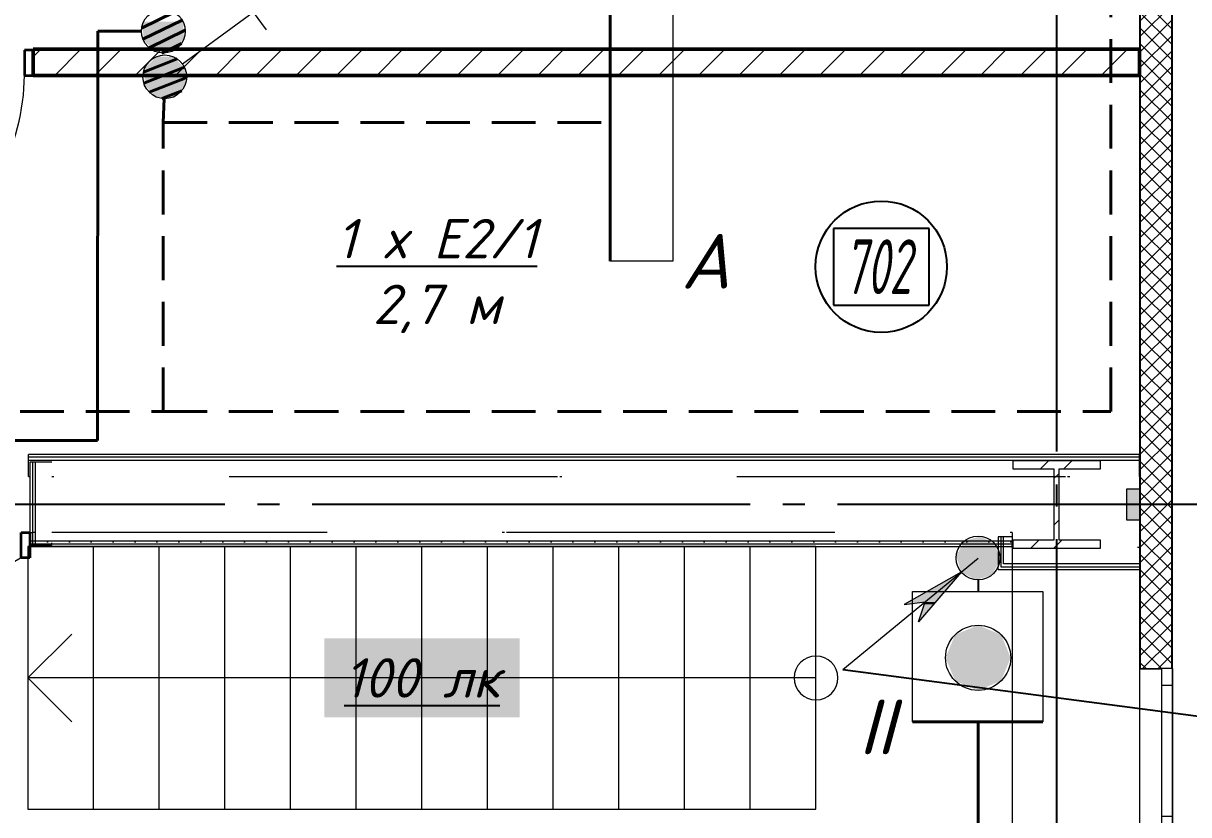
# Model space of a CAD drawing. Header units: millimetres. Extents: x 0 to 622, y 0 to 297.
# Drawn here: x 93.4 to 146.6, y 182.4 to 218.6 of the extents above; entities that cross this region are included whole.
import ezdxf

# ---------------------------------------------------------------- set-up
doc = ezdxf.new("R2010")
doc.units = ezdxf.units.MM
for name, pattern in [('JIS_02_2.0', [3, 2, -1]), ('ГОСТ 2.303 5', [24, 20, -1.5, 1, -1.5]), ('СПКБ-0000-000-АР#007$0$Achse', [2300, 0, -800, 1500, 0])]:
    doc.linetypes.add(name, pattern=pattern)
for name, color, linetype in [('Viewport1ForCustomObjects_0', 7, 'Continuous'), ('Viewport2ForCustomObjects_0', 7, 'Continuous'), ('Номер помещения', 7, 'Continuous'), ('СПКБ-0000-000-АР#007$0$Двери ArchiCAD', 7, 'Continuous'), ('СПКБ-0000-000-АР#007$0$Колонны новые', 7, 'Continuous'), ('СПКБ-0000-000-АР#007$0$Лестница', 7, 'Continuous'), ('СПКБ-0000-000-АР#007$0$Окна ArchiCAD', 7, 'Continuous'), ('СПКБ-0000-000-АР#007$0$Стены', 7, 'Continuous'), ('СПКБ-0000-000-АР#007$0$Фахверк', 7, 'Continuous'), ('Строительные оси', 7, 'Continuous'), ('ЭО_АВАРИЙНОЕ ОСВЕЩЕНИЕ', 7, 'Continuous'), ('ЭО_РАБОЧЕЕ ОСВЕЩЕНИЕ', 7, 'Continuous'), ('ЭС', 7, 'Continuous')]:
    doc.layers.add(name, color=color, linetype=linetype)
for name, color, linetype, lineweight, true_color in [('СПКБ-0000-000-АР#007$0$0_Ном._пера__158', 7, 'Continuous', 0, 0xe8e8e8), ('СПКБ-0000-000-АР#007$0$Двери ArchiCAD_Ном._пера__23', 7, 'Continuous', 35, 0xff6600), ('СПКБ-0000-000-АР#007$0$Двери ArchiCAD_Ном._пера__3', 7, 'Continuous', 18, 0xff6600), ('СПКБ-0000-000-АР#007$0$Двери ArchiCAD_Ном._пера__58', 7, 'Continuous', 50, 0xdf0000), ('СПКБ-0000-000-АР#007$0$Колонны новые_Ном._пера__108', 7, 'Continuous', 13, 0xfd8379), ('СПКБ-0000-000-АР#007$0$Окна ArchiCAD_Ном._пера__68', 7, 'Continuous', 20, 0xfd4435), ('СПКБ-0000-000-АР#007$0$Стены_Ном._пера__58', 7, 'Continuous', 50, 0xdf0000), ('СПКБ-0000-000-АР#007$0$Стены_Ном._пера__68', 7, 'Continuous', 20, 0xfd4435), ('СПКБ-0000-000-АР#007$0$Фахверк_Ном._пера__102', 7, 'Continuous', 13, 0xcccccc)]:
    doc.layers.add(name, color=color, linetype=linetype, lineweight=lineweight, true_color=true_color)
for name, color, linetype, lineweight in [('СПКБ-0000-000-АР#007$0$Двери ArchiCAD_Ном._пера__1', 7, 'Continuous', 13), ('СПКБ-0000-000-АР#007$0$Двери ArchiCAD_Ном._пера__20', 1, 'Continuous', 20), ('СПКБ-0000-000-АР#007$0$Двери ArchiCAD_Ном._пера__6', 5, 'Continuous', 9), ('СПКБ-0000-000-АР#007$0$Колонны новые_Ном._пера__20', 1, 'Continuous', 20), ('СПКБ-0000-000-АР#007$0$Лестница_Ном._пера__20', 1, 'Continuous', 20), ('СПКБ-0000-000-АР#007$0$Окна ArchiCAD_Ном._пера__6', 5, 'Continuous', 9), ('СПКБ-0000-000-АР#007$0$Стены_Ном._пера__1', 7, 'Continuous', 13), ('СПКБ-0000-000-АР#007$0$Стены_Ном._пера__20', 1, 'Continuous', 20), ('СПКБ-0000-000-АР#007$0$Стены_Ном._пера__6', 5, 'Continuous', 9), ('СПКБ-0000-000-АР#007$0$Фахверк_Ном._пера__1', 7, 'Continuous', 13)]:
    doc.layers.add(name, color=color, linetype=linetype, lineweight=lineweight)
doc.styles.add('1.8', font='isocpeui.ttf', dxfattribs={"height": 1.8})
doc.styles.add('2.5', font='isocpeui.ttf')
doc.styles.add('CustomTextStyle2', font='isocpeui.ttf', dxfattribs={"width": 0.592404, "height": 2.5})
pattern_1 = [(45, (0, 0), (-35.35534, 35.35534), []), (135, (0, 0), (35.35534, 35.35534), [])]
pattern_2 = [(0, (0, 0), (0, 173.2051), [0, -100]), (0, (50, 86.6), (0, 173.2051), [0, -100])]

# ---------------------------------------------------------------- blocks, each defined once
blk = doc.blocks.new('СПКБ-0000-000-АР#007$0$Двустворчатое Окно 19')
at = {"layer": 'СПКБ-0000-000-АР#007$0$Окна ArchiCAD_Ном._пера__6', "color": 5, "linetype": 'Continuous', "lineweight": 9}
for p, q in [((-747, 100), (747, 100)), ((-750, 0), (-675, 0)), ((-675, 0), (-675, -50)), ((-675, 0), (-75, 0)), ((-75, -50), (-75, 0)), ((-75, 0), (0, 0)), ((0, 0), (75, 0)), ((75, 0), (75, -50)), ((75, 0), (675, 0)), ((675, -50), (675, 0)), ((675, 0), (750, 0)), ((-750, -50), (750, -50)), ((-675, -50), (-750, -50)), ((-75, -50), (-675, -50)), ((0, -50), (-75, -50)), ((75, -50), (0, -50)), ((675, -50), (75, -50)), ((750, -50), (675, -50))]:
    blk.add_line(p, q, dxfattribs=at)
at = {"layer": 'СПКБ-0000-000-АР#007$0$Окна ArchiCAD_Ном._пера__68', "color": 20, "linetype": 'Continuous', "lineweight": 20, "true_color": 0xfd4435}
for p, q in [((-750, -47), (-750, 0)), ((750, -47), (750, 0)), ((-750, -50), (-750, -47)), ((750, -50), (750, -47))]:
    blk.add_line(p, q, dxfattribs=at)
blk = doc.blocks.new('СПКБ-0000-000-АР#007$0$Стена_5', base_point=(25022.7, 3584))
at = {"layer": 'СПКБ-0000-000-АР#007$0$Стены_Ном._пера__68', "linetype": 'Continuous', "lineweight": 20, "true_color": 0xfd4435}
for points in [[(25022.7, 18770.7), (25022.7, 12955.7), (25025.7, 12955.7), (25025.7, 18770.7)], [(25172.7, 12955.7), (25172.7, 18770.7), (25169.7, 18770.7), (25169.7, 12955.7)], [(25025.7, 12955.7), (25023.1, 12955.7), (25023.1, 12815.7), (25025.7, 12815.7)], [(25172.7, 12815.7), (25172.7, 12955.7), (25169.7, 12955.7), (25169.7, 12815.7)], [(25022.7, 12815.7), (25022.7, 12135.7), (25025.7, 12135.7), (25025.7, 12815.7)], [(25169.7, 12815.7), (25169.7, 12135.7), (25172.7, 12135.7), (25172.7, 12815.7)], [(25022.7, 12135.7), (25022.7, 12132.7), (25122.7, 12132.7), (25122.7, 12135.7), (25025.7, 12135.7)]]:
    blk.add_hatch(color=20, dxfattribs=at).paths.add_polyline_path(points)
h = blk.add_hatch(dxfattribs=at)
h.set_pattern_fill('СЕТКА_5X5_ДИАГОНАЛЬНАЯ', color=20, style=0, pattern_type=2)
h.set_pattern_definition(pattern_1)
h.paths.add_polyline_path([(25025.7, 18770.7), (25025.7, 12955.7), (25169.7, 12955.7), (25169.7, 18770.7)])
h = blk.add_hatch(dxfattribs=at)
h.set_pattern_fill('СЕТКА_5X5_ДИАГОНАЛЬНАЯ', color=20, style=0, pattern_type=2)
h.set_pattern_definition(pattern_1)
h.paths.add_polyline_path([(25169.7, 12815.7), (25169.7, 12955.7), (25025.7, 12955.7), (25025.7, 12815.7)])
h = blk.add_hatch(dxfattribs=at)
h.set_pattern_fill('СЕТКА_5X5_ДИАГОНАЛЬНАЯ', color=20, style=0, pattern_type=2)
h.set_pattern_definition(pattern_1)
h.paths.add_polyline_path([(25025.7, 12135.7), (25122.7, 12135.7), (25169.7, 12135.7), (25169.7, 12815.7), (25025.7, 12815.7)])
at = {"layer": 'СПКБ-0000-000-АР#007$0$Стены_Ном._пера__68', "color": 20, "linetype": 'Continuous', "lineweight": 20, "true_color": 0xfd4435}
for p, q in [((25025.7, 18770.7), (25025.7, 12955.7)), ((25169.7, 12955.7), (25169.7, 18770.7)), ((25025.7, 12955.7), (25025.7, 12815.7)), ((25169.7, 12815.7), (25169.7, 12955.7)), ((25025.7, 12815.7), (25025.7, 12135.7)), ((25169.7, 12135.7), (25169.7, 12815.7)), ((25022.7, 12135.7), (25022.7, 12132.7)), ((25122.7, 12132.7), (25022.7, 12132.7)), ((25025.7, 12135.7), (25122.7, 12135.7)), ((25122.7, 12135.7), (25122.7, 12132.7)), ((25169.7, 12135.7), (25122.7, 12135.7)), ((25172.7, 12135.7), (25169.7, 12135.7))]:
    blk.add_line(p, q, dxfattribs=at)
at = {"layer": 'СПКБ-0000-000-АР#007$0$Стены_Ном._пера__68', "color": 20, "linetype": 'Continuous', "lineweight": 20, "true_color": 0xfd4435, "flags": 128}
for points in [[(25172.7, 12135.7), (25172.7, 19337.9)], [(25022.7, 18770.7), (25022.7, 12955.7)], [(25022.7, 12815.7), (25022.7, 12135.7)]]:
    blk.add_lwpolyline(points, dxfattribs=at)
at = {"layer": 'СПКБ-0000-000-АР#007$0$Окна ArchiCAD', "color": 5, "linetype": 'Continuous', "lineweight": 9, "xscale": -1, "zscale": 1000, "rotation": 90}
blk.add_blockref('СПКБ-0000-000-АР#007$0$Двустворчатое Окно 19', (25122.7, 11385.7), dxfattribs=at)
blk = doc.blocks.new('СПКБ-0000-000-АР#007$0$Стена_20', base_point=(25022.7, 12689.2))
at = {"layer": 'СПКБ-0000-000-АР#007$0$Стены_Ном._пера__20', "linetype": 'Continuous', "lineweight": 20}
h = blk.add_hatch(dxfattribs=at)
h.set_pattern_fill('ШТУКАТУРКА', color=1, style=0, pattern_type=2)
h.set_pattern_definition(pattern_2)
h.paths.add_polyline_path([(24400.6, 12626.7), (24392.6, 12614.2), (24400.6, 12614.2)])
h = blk.add_hatch(dxfattribs=at)
h.set_pattern_fill('ШТУКАТУРКА', color=1, style=0, pattern_type=2)
h.set_pattern_definition(pattern_2)
h.paths.add_polyline_path([(24384.3, 12601.2), (24376.6, 12589.2), (24388.6, 12589.2), (24388.6, 12601.2)])
h = blk.add_hatch(dxfattribs=at)
h.set_pattern_fill('ШТУКАТУРКА', color=1, style=0, pattern_type=2)
h.set_pattern_definition(pattern_2)
h.paths.add_polyline_path([(24388.6, 12608), (24384.3, 12601.2), (24388.6, 12601.2)])
h = blk.add_hatch(dxfattribs=at)
h.set_pattern_fill('ШТУКАТУРКА', color=1, style=0, pattern_type=2)
h.set_pattern_definition(pattern_2)
h.paths.add_polyline_path([(24388.6, 12601.2), (24400.6, 12601.2), (24400.6, 12614.2), (24392.6, 12614.2), (24388.6, 12608)])
h = blk.add_hatch(dxfattribs=at)
h.set_pattern_fill('ШТУКАТУРКА', color=1, style=0, pattern_type=2)
h.set_pattern_definition(pattern_2)
h.paths.add_polyline_path([(24388.6, 12589.2), (25022.7, 12589.2), (25022.7, 12601.2), (24388.6, 12601.2)])
h = blk.add_hatch(dxfattribs=at)
h.set_pattern_fill('ШТУКАТУРКА', color=1, style=0, pattern_type=2)
h.set_pattern_definition(pattern_2)
h.paths.add_polyline_path([(24400.6, 12601.2), (25022.7, 12601.2), (25022.7, 12614.2), (24400.6, 12614.2)])
at = {"layer": 'СПКБ-0000-000-АР#007$0$Стены_Ном._пера__1', "color": 7, "linetype": 'СПКБ-0000-000-АР#007$0$Achse', "lineweight": 13, "flags": 128}
blk.add_lwpolyline([(25022.7, 12689.2), (24440.6, 12689.2)], dxfattribs=at)
at = {"layer": 'СПКБ-0000-000-АР#007$0$Стены_Ном._пера__1', "color": 7, "linetype": 'Continuous', "lineweight": 13, "flags": 128}
blk.add_lwpolyline([(25022.7, 12689.2), (25022.7, 12614.2)], dxfattribs=at)
at = {"layer": 'СПКБ-0000-000-АР#007$0$Стены_Ном._пера__20', "color": 1, "linetype": 'Continuous', "lineweight": 20, "flags": 128}
for points in [[(24376.6, 12589.2), (25022.7, 12589.2)], [(25022.7, 12614.2), (25022.7, 12601.2)], [(25022.7, 12601.2), (25022.7, 12589.2)]]:
    blk.add_lwpolyline(points, dxfattribs=at)
at = {"layer": 'СПКБ-0000-000-АР#007$0$Стены_Ном._пера__68', "color": 20, "linetype": 'Continuous', "lineweight": 20, "true_color": 0xfd4435}
for p, q in [((24400.6, 12614.2), (24400.6, 12626.7)), ((24388.6, 12608), (24388.6, 12601.2)), ((24388.6, 12601.2), (24400.6, 12601.2)), ((25022.7, 12614.2), (24400.6, 12614.2)), ((24400.6, 12601.2), (25022.7, 12601.2))]:
    blk.add_line(p, q, dxfattribs=at)
blk = doc.blocks.new('СПКБ-0000-000-АР#007$0$Стена_21', base_point=(24440.6, 12689.2))
at = {"layer": 'СПКБ-0000-000-АР#007$0$Стены_Ном._пера__20', "linetype": 'Continuous', "lineweight": 20}
h = blk.add_hatch(dxfattribs=at)
h.set_pattern_fill('ШТУКАТУРКА', color=1, style=0, pattern_type=2)
h.set_pattern_definition(pattern_2)
h.paths.add_polyline_path([(24384.3, 12601.2), (24388.6, 12608), (24388.6, 12737.6), (24376.6, 12737.6), (24376.6, 12601.2)])
h = blk.add_hatch(dxfattribs=at)
h.set_pattern_fill('ШТУКАТУРКА', color=1, style=0, pattern_type=2)
h.set_pattern_definition(pattern_2)
h.paths.add_polyline_path([(24392.6, 12614.2), (24400.6, 12626.7), (24400.6, 12737.6), (24388.6, 12737.6), (24388.6, 12614.2)])
h = blk.add_hatch(dxfattribs=at)
h.set_pattern_fill('ШТУКАТУРКА', color=1, style=0, pattern_type=2)
h.set_pattern_definition(pattern_2)
h.paths.add_polyline_path([(24384.3, 12601.2), (24376.6, 12601.2), (24376.6, 12589.2)])
h = blk.add_hatch(dxfattribs=at)
h.set_pattern_fill('ШТУКАТУРКА', color=1, style=0, pattern_type=2)
h.set_pattern_definition(pattern_2)
h.paths.add_polyline_path([(24388.6, 12614.2), (24388.6, 12608), (24392.6, 12614.2)])
at = {"layer": 'СПКБ-0000-000-АР#007$0$Стены_Ном._пера__1', "color": 7, "linetype": 'Continuous', "lineweight": 13, "flags": 128}
blk.add_lwpolyline([(24440.6, 12737.6), (24400.6, 12737.6)], dxfattribs=at)
at = {"layer": 'СПКБ-0000-000-АР#007$0$Стены_Ном._пера__1', "color": 7, "linetype": 'СПКБ-0000-000-АР#007$0$Achse', "lineweight": 13, "flags": 128}
blk.add_lwpolyline([(24440.6, 12689.2), (24440.6, 12737.6)], dxfattribs=at)
at = {"layer": 'СПКБ-0000-000-АР#007$0$Стены_Ном._пера__20', "color": 1, "linetype": 'Continuous', "lineweight": 20, "flags": 128}
blk.add_lwpolyline([(24376.6, 12589.2), (24376.6, 12601.2)], dxfattribs=at)
at = {"layer": 'СПКБ-0000-000-АР#007$0$Стены_Ном._пера__6', "color": 5, "linetype": 'Continuous', "lineweight": 9, "flags": 128}
for points in [[(24388.6, 12737.6), (24376.6, 12737.6)], [(24376.6, 12737.6), (24376.6, 12601.2)], [(24400.6, 12737.6), (24388.6, 12737.6)]]:
    blk.add_lwpolyline(points, dxfattribs=at)
at = {"layer": 'СПКБ-0000-000-АР#007$0$Стены_Ном._пера__68', "color": 20, "linetype": 'Continuous', "lineweight": 20, "true_color": 0xfd4435}
for p, q in [((24388.6, 12737.6), (24388.6, 12614.2)), ((24400.6, 12626.7), (24400.6, 12737.6)), ((24388.6, 12614.2), (24388.6, 12608))]:
    blk.add_line(p, q, dxfattribs=at)
blk = doc.blocks.new('СПКБ-0000-000-АР#007$0$Стена_88', base_point=(20053.3, 12700.6))
at = {"layer": 'СПКБ-0000-000-АР#007$0$Стены_Ном._пера__20', "linetype": 'Continuous', "lineweight": 20}
h = blk.add_hatch(dxfattribs=at)
h.set_pattern_fill('ШТУКАТУРКА', color=1, style=0, pattern_type=2)
h.set_pattern_definition(pattern_2)
h.paths.add_polyline_path([(19953.3, 13079.1), (19953.3, 12700.6), (19965.3, 12700.6), (19965.3, 13079.1)])
h = blk.add_hatch(dxfattribs=at)
h.set_pattern_fill('ШТУКАТУРКА', color=1, style=0, pattern_type=2)
h.set_pattern_definition(pattern_2)
h.paths.add_polyline_path([(19978.3, 12700.6), (19978.3, 13079.1), (19965.3, 13079.1), (19965.3, 12700.6)])
at = {"layer": 'СПКБ-0000-000-АР#007$0$Стены_Ном._пера__1', "color": 7, "linetype": 'Continuous', "lineweight": 13, "flags": 128}
for points in [[(20053.3, 13079.1), (19978.3, 13079.1)], [(20053.3, 12700.6), (19978.3, 12700.6)]]:
    blk.add_lwpolyline(points, dxfattribs=at)
at = {"layer": 'СПКБ-0000-000-АР#007$0$Стены_Ном._пера__1', "color": 7, "linetype": 'СПКБ-0000-000-АР#007$0$Achse', "lineweight": 13, "flags": 128}
blk.add_lwpolyline([(20053.3, 12700.6), (20053.3, 13079.1)], dxfattribs=at)
at = {"layer": 'СПКБ-0000-000-АР#007$0$Стены_Ном._пера__20', "color": 1, "linetype": 'Continuous', "lineweight": 20, "flags": 128}
for points in [[(19965.3, 13079.1), (19953.3, 13079.1)], [(19953.3, 13079.1), (19953.3, 12700.6)], [(19978.3, 13079.1), (19965.3, 13079.1)], [(19965.3, 12700.6), (19953.3, 12700.6)], [(19978.3, 12700.6), (19965.3, 12700.6)]]:
    blk.add_lwpolyline(points, dxfattribs=at)
at = {"layer": 'СПКБ-0000-000-АР#007$0$Стены_Ном._пера__68', "color": 20, "linetype": 'Continuous', "lineweight": 20, "true_color": 0xfd4435}
for p, q in [((19965.3, 13079.1), (19965.3, 12700.6)), ((19978.3, 12700.6), (19978.3, 13079.1))]:
    blk.add_line(p, q, dxfattribs=at)
blk = doc.blocks.new('СПКБ-0000-000-АР#007$0$Двупольная Дверь 19')
at = {"layer": 'СПКБ-0000-000-АР#007$0$Двери ArchiCAD_Ном._пера__1', "color": 7, "linetype": 'Continuous', "lineweight": 13}
for p, q in [((-700, -115), (-700, -75)), ((700, -115), (700, -75))]:
    blk.add_line(p, q, dxfattribs=at)
at = {"layer": 'СПКБ-0000-000-АР#007$0$Двери ArchiCAD_Ном._пера__1', "color": 7, "linetype": 'СПКБ-0000-000-АР#007$0$Achse', "lineweight": 13}
for p, q in [((-700, -115), (-737, -115)), ((700, -115), (737, -115))]:
    blk.add_line(p, q, dxfattribs=at)
at = {"layer": 'СПКБ-0000-000-АР#007$0$Двери ArchiCAD_Ном._пера__23', "color": 30, "linetype": 'Continuous', "lineweight": 35, "true_color": 0xff6600}
for p, q in [((-660, 0), (-700, 0)), ((-700, 0), (-700, -115)), ((-660, -115), (-660, 0)), ((700, 0), (660, 0)), ((660, 0), (660, -115)), ((700, -115), (700, 0)), ((-700, -115), (-660, -115)), ((660, -115), (700, -115))]:
    blk.add_line(p, q, dxfattribs=at)
at = {"layer": 'СПКБ-0000-000-АР#007$0$Двери ArchiCAD_Ном._пера__3', "color": 30, "linetype": 'Continuous', "lineweight": 18, "true_color": 0xff6600}
for p, q in [((-660, 0), (-193.3, 466.7)), ((660, 0), (88.4, 330))]:
    blk.add_line(p, q, dxfattribs=at)
for centre, start, end in [((-660, 0), 0, 45), ((660, 0), 150, 180)]:
    blk.add_arc(centre, 660, start, end, dxfattribs=at)
at = {"layer": 'СПКБ-0000-000-АР#007$0$Двери ArchiCAD_Ном._пера__6', "color": 5, "linetype": 'Continuous', "lineweight": 9}
for p, q in [((-700, -51), (-737, -51)), ((-700, -63), (-700, -51)), ((700, -63), (700, -51)), ((700, -51), (737, -51)), ((-700, -75), (-700, -63)), ((700, -75), (700, -63))]:
    blk.add_line(p, q, dxfattribs=at)
blk = doc.blocks.new('СПКБ-0000-000-АР#007$0$Стена_89', base_point=(24440.6, 12757.6))
at = {"layer": 'СПКБ-0000-000-АР#007$0$Стены_Ном._пера__20', "linetype": 'Continuous', "lineweight": 20}
h = blk.add_hatch(dxfattribs=at)
h.set_pattern_fill('ШТУКАТУРКА', color=1, style=0, pattern_type=2)
h.set_pattern_definition(pattern_2)
h.paths.add_polyline_path([(19953.6, 12705.6), (24440.6, 12705.6), (24440.6, 12717.6), (19953.6, 12717.6)])
h = blk.add_hatch(dxfattribs=at)
h.set_pattern_fill('ШТУКАТУРКА', color=1, style=0, pattern_type=2)
h.set_pattern_definition(pattern_2)
h.paths.add_polyline_path([(19953.6, 12705.6), (19953.6, 12693.6), (24440.6, 12693.6), (24440.6, 12705.6)])
at = {"layer": 'СПКБ-0000-000-АР#007$0$Стены_Ном._пера__1', "color": 7, "linetype": 'СПКБ-0000-000-АР#007$0$Achse', "lineweight": 13}
blk.add_line((19953.6, 12757.6), (19990.6, 12757.6), dxfattribs=at)
at = {"layer": 'СПКБ-0000-000-АР#007$0$Стены_Ном._пера__1', "color": 7, "linetype": 'Continuous', "lineweight": 13}
blk.add_line((19953.6, 12757.6), (19953.6, 12717.6), dxfattribs=at)
at = {"layer": 'СПКБ-0000-000-АР#007$0$Стены_Ном._пера__1', "color": 7, "linetype": 'СПКБ-0000-000-АР#007$0$Achse', "lineweight": 13, "flags": 128}
for points in [[(19978.3, 12757.6), (19953.6, 12757.6)], [(24440.6, 12757.6), (20053.3, 12757.6)]]:
    blk.add_lwpolyline(points, dxfattribs=at)
at = {"layer": 'СПКБ-0000-000-АР#007$0$Стены_Ном._пера__1', "color": 7, "linetype": 'Continuous', "lineweight": 13, "flags": 128}
blk.add_lwpolyline([(24440.6, 12757.6), (24440.6, 12717.6)], dxfattribs=at)
at = {"layer": 'СПКБ-0000-000-АР#007$0$Стены_Ном._пера__6', "color": 5, "linetype": 'Continuous', "lineweight": 9}
for p, q in [((19953.6, 12717.6), (19953.6, 12705.6)), ((19953.6, 12705.6), (19953.6, 12693.6)), ((19953.6, 12693.6), (19990.6, 12693.6))]:
    blk.add_line(p, q, dxfattribs=at)
at = {"layer": 'СПКБ-0000-000-АР#007$0$Стены_Ном._пера__6', "color": 5, "linetype": 'Continuous', "lineweight": 9, "flags": 128}
for points in [[(19953.6, 12693.6), (24440.6, 12693.6)], [(24440.6, 12717.6), (24440.6, 12705.6)], [(24440.6, 12705.6), (24440.6, 12693.6)]]:
    blk.add_lwpolyline(points, dxfattribs=at)
at = {"layer": 'СПКБ-0000-000-АР#007$0$Стены_Ном._пера__68', "color": 20, "linetype": 'Continuous', "lineweight": 20, "true_color": 0xfd4435}
for p, q in [((24440.6, 12717.6), (19953.6, 12717.6)), ((19953.6, 12705.6), (24440.6, 12705.6))]:
    blk.add_line(p, q, dxfattribs=at)
at = {"layer": 'СПКБ-0000-000-АР#007$0$Двери ArchiCAD', "color": 21, "linetype": 'Continuous', "lineweight": 18, "true_color": 0xff9955, "xscale": -1, "zscale": 1000, "rotation": 180}
blk.add_blockref('СПКБ-0000-000-АР#007$0$Двупольная Дверь 19', (19253.6, 12642.6), dxfattribs=at)
blk = doc.blocks.new('СПКБ-0000-000-АР#007$0$Простой Проем Двери_2')
at = {"layer": 'СПКБ-0000-000-АР#007$0$Двери ArchiCAD_Ном._пера__1', "color": 7, "linetype": 'Continuous', "lineweight": 13}
for p, q in [((-700, 100), (-700, 25)), ((700, 100), (700, 25))]:
    blk.add_line(p, q, dxfattribs=at)
at = {"layer": 'СПКБ-0000-000-АР#007$0$Двери ArchiCAD_Ном._пера__20', "color": 1, "linetype": 'Continuous', "lineweight": 20}
for p, q in [((-700, 25), (-700, 12)), ((-700, 12), (-700, 0)), ((700, 25), (700, 12)), ((700, 12), (700, 0))]:
    blk.add_line(p, q, dxfattribs=at)
blk = doc.blocks.new('СПКБ-0000-000-АР#007$0$Стена_91', base_point=(18468.1, 13013.6))
at = {"layer": 'СПКБ-0000-000-АР#007$0$Стены_Ном._пера__20', "linetype": 'Continuous', "lineweight": 20}
h = blk.add_hatch(dxfattribs=at)
h.set_pattern_fill('ШТУКАТУРКА', color=1, style=0, pattern_type=2)
h.set_pattern_definition(pattern_2)
h.paths.add_polyline_path([(25022.7, 13113.6), (19946.3, 13113.6), (19946.3, 13101.6), (25022.7, 13101.6)])
h = blk.add_hatch(dxfattribs=at)
h.set_pattern_fill('ШТУКАТУРКА', color=1, style=0, pattern_type=2)
h.set_pattern_definition(pattern_2)
h.paths.add_polyline_path([(19946.3, 13088.6), (25022.7, 13088.6), (25022.7, 13101.6), (19946.3, 13101.6)])
at = {"layer": 'СПКБ-0000-000-АР#007$0$Стены_Ном._пера__1', "color": 7, "linetype": 'Continuous', "lineweight": 13, "flags": 128}
blk.add_lwpolyline([(25022.7, 13013.6), (25022.7, 13088.6)], dxfattribs=at)
at = {"layer": 'СПКБ-0000-000-АР#007$0$Стены_Ном._пера__1', "color": 7, "linetype": 'СПКБ-0000-000-АР#007$0$Achse', "lineweight": 13, "flags": 128}
for points in [[(19946.3, 13013.6), (19978.3, 13013.6)], [(20053.3, 13013.6), (25022.7, 13013.6)]]:
    blk.add_lwpolyline(points, dxfattribs=at)
at = {"layer": 'СПКБ-0000-000-АР#007$0$Стены_Ном._пера__20', "color": 1, "linetype": 'Continuous', "lineweight": 20, "flags": 128}
for points in [[(25022.7, 13113.6), (19946.3, 13113.6)], [(25022.7, 13101.6), (25022.7, 13113.6)], [(25022.7, 13088.6), (25022.7, 13101.6)]]:
    blk.add_lwpolyline(points, dxfattribs=at)
at = {"layer": 'СПКБ-0000-000-АР#007$0$Стены_Ном._пера__68', "color": 20, "linetype": 'Continuous', "lineweight": 20, "true_color": 0xfd4435}
for p, q in [((25022.7, 13101.6), (19946.3, 13101.6)), ((19946.3, 13088.6), (25022.7, 13088.6))]:
    blk.add_line(p, q, dxfattribs=at)
at = {"layer": 'СПКБ-0000-000-АР#007$0$Двери ArchiCAD', "color": 21, "linetype": 'Continuous', "lineweight": 18, "true_color": 0xff9955, "xscale": -1, "zscale": 1000, "rotation": 180}
blk.add_blockref('СПКБ-0000-000-АР#007$0$Простой Проем Двери_2', (19246.3, 13113.6), dxfattribs=at)
blk = doc.blocks.new('СПКБ-0000-000-АР#007$0$Однопольная Дверь 19')
at = {"layer": 'СПКБ-0000-000-АР#007$0$Двери ArchiCAD_Ном._пера__23', "color": 30, "linetype": 'Continuous', "lineweight": 35, "true_color": 0xff6600}
for p, q in [((-460, 0), (-500, 0)), ((-500, 0), (-500, -115)), ((-460, -115), (-460, 0)), ((500, 0), (460, 0)), ((460, 0), (460, -115)), ((500, -115), (500, 0)), ((-500, -115), (-460, -115)), ((460, -115), (500, -115))]:
    blk.add_line(p, q, dxfattribs=at)
at = {"layer": 'СПКБ-0000-000-АР#007$0$Двери ArchiCAD_Ном._пера__3', "color": 30, "linetype": 'Continuous', "lineweight": 18, "true_color": 0xff6600}
blk.add_line((460, 0), (-336.7, 460), dxfattribs=at)
blk.add_arc((460, 0), 920, 150, 180, dxfattribs=at)
at = {"layer": 'СПКБ-0000-000-АР#007$0$Двери ArchiCAD_Ном._пера__58', "color": 12, "linetype": 'Continuous', "lineweight": 50, "true_color": 0xdf0000}
for p, q in [((-500, 0), (-537, 0)), ((-500, 0), (-500, -115)), ((500, 0), (500, -115)), ((500, 0), (537, 0)), ((-500, -120), (-537, -120)), ((-500, -115), (-500, -120)), ((500, -115), (500, -120)), ((500, -120), (537, -120))]:
    blk.add_line(p, q, dxfattribs=at)
blk = doc.blocks.new('СПКБ-0000-000-АР#007$0$Стена_93', base_point=(18468.1, 14845.7))
at = {"layer": 'СПКБ-0000-000-АР#007$0$Стены_Ном._пера__20', "linetype": 'Continuous', "lineweight": 20}
h = blk.add_hatch(dxfattribs=at)
h.set_pattern_fill('КИРПИЧ_ОБЫКНОВЕННЫЙ', color=1, style=0, pattern_type=2)
h.set_pattern_definition([(45, (0, 0), (-91.9239, 91.9239), [])])
h.paths.add_polyline_path([(25022.7, 14965.7), (19967.9, 14965.7), (19967.9, 14960.7), (19967.9, 14845.7), (25022.7, 14845.7)])
at = {"layer": 'СПКБ-0000-000-АР#007$0$Стены_Ном._пера__58', "color": 12, "linetype": 'Continuous', "lineweight": 50, "true_color": 0xdf0000}
for p, q in [((19967.9, 14965.7), (20004.9, 14965.7)), ((19967.9, 14960.7), (19967.9, 14965.7)), ((19967.9, 14845.7), (19967.9, 14960.7)), ((19967.9, 14845.7), (20004.9, 14845.7))]:
    blk.add_line(p, q, dxfattribs=at)
at = {"layer": 'СПКБ-0000-000-АР#007$0$Стены_Ном._пера__58', "color": 12, "linetype": 'Continuous', "lineweight": 50, "true_color": 0xdf0000, "flags": 128}
for points in [[(25022.7, 14965.7), (19967.9, 14965.7)], [(25022.7, 14845.7), (25022.7, 14965.7)], [(19967.9, 14845.7), (25022.7, 14845.7)]]:
    blk.add_lwpolyline(points, dxfattribs=at)
at = {"layer": 'СПКБ-0000-000-АР#007$0$Двери ArchiCAD', "color": 21, "linetype": 'Continuous', "lineweight": 18, "true_color": 0xff9955, "zscale": 1000, "rotation": 180}
blk.add_blockref('СПКБ-0000-000-АР#007$0$Однопольная Дверь 19', (19467.9, 14845.7), dxfattribs=at)
blk = doc.blocks.new('СПКБ-0000-000-АР#007$0$Колонна_3', base_point=(24643.1, 12885.7))
at = {"layer": 'СПКБ-0000-000-АР#007$0$Колонны новые_Ном._пера__108', "linetype": 'Continuous', "lineweight": 13, "true_color": 0xfd8379}
h = blk.add_hatch(dxfattribs=at)
h.set_pattern_fill('СТАЛЬ', color=11, style=0, pattern_type=2)
h.set_pattern_definition([(45, (0, 0), (-159.099, 159.099), []), (45, (-53.03, 53.03), (-159.099, 159.099), [])])
h.paths.add_polyline_path([(24443.1, 12685.7), (24843.1, 12685.7), (24843.1, 12722.4), (24654.8, 12722.4), (24654.8, 13049.1), (24843.1, 13049.1), (24843.1, 13085.7), (24443.1, 13085.7), (24443.1, 13049.1), (24631.4, 13049.1), (24631.4, 12722.4), (24443.1, 12722.4)])
at = {"layer": 'СПКБ-0000-000-АР#007$0$Колонны новые_Ном._пера__20', "color": 1, "linetype": 'Continuous', "lineweight": 20}
for p, q in [((24843.1, 13085.7), (24443.1, 13085.7)), ((24443.1, 13085.7), (24443.1, 13049.1)), ((24443.1, 13049.1), (24631.4, 13049.1)), ((24631.4, 13049.1), (24631.4, 12722.4)), ((24654.8, 12722.4), (24654.8, 13049.1)), ((24654.8, 13049.1), (24843.1, 13049.1)), ((24843.1, 13049.1), (24843.1, 13085.7)), ((24631.4, 12722.4), (24443.1, 12722.4)), ((24443.1, 12722.4), (24443.1, 12685.7)), ((24443.1, 12685.7), (24843.1, 12685.7)), ((24843.1, 12722.4), (24654.8, 12722.4)), ((24843.1, 12685.7), (24843.1, 12722.4))]:
    blk.add_line(p, q, dxfattribs=at)
blk = doc.blocks.new('СПКБ-0000-000-АР#007$0$Лестничный Марш ЖБ 19_2')
at = {"layer": 'СПКБ-0000-000-АР#007$0$Лестница_Ном._пера__20', "color": 1, "linetype": 'Continuous', "lineweight": 20}
for p, q in [((1200, 3600), (0, 3600)), ((0, 3600), (0, 0)), ((600, 3600), (400, 3400)), ((600, 0), (600, 3600)), ((800, 3400), (600, 3600)), ((1200, 0), (1200, 3600)), ((0, 3300), (1200, 3300)), ((0, 3000), (1200, 3000)), ((0, 2700), (1200, 2700)), ((0, 2400), (1200, 2400)), ((0, 2100), (1200, 2100)), ((0, 1800), (1200, 1800)), ((0, 1500), (1200, 1500)), ((0, 1200), (1200, 1200)), ((0, 900), (1200, 900)), ((0, 600), (1200, 600)), ((0, 300), (1200, 300)), ((0, 0), (1200, 0))]:
    blk.add_line(p, q, dxfattribs=at)
for start, end in [(0, 180), (180, 0)]:
    blk.add_arc((600, 0), 100, start, end, dxfattribs=at)
blk = doc.blocks.new('СПКБ-0000-000-АР#007$0$Колонна_21', base_point=(24993.1, 12885.7))
at = {"layer": 'СПКБ-0000-000-АР#007$0$Фахверк_Ном._пера__102', "linetype": 'Continuous', "lineweight": 13, "true_color": 0xcccccc}
blk.add_hatch(color=254, dxfattribs=at).paths.add_polyline_path([(25023.1, 12815.7), (25023.1, 12955.7), (24963.1, 12955.7), (24963.1, 12815.7)])
at = {"layer": 'СПКБ-0000-000-АР#007$0$Фахверк_Ном._пера__1', "color": 7, "linetype": 'Continuous', "lineweight": 13, "flags": 128}
blk.add_lwpolyline([(25023.1, 12815.7), (25023.1, 12955.7), (24963.1, 12955.7), (24963.1, 12815.7)], close=True, dxfattribs=at)
blk = doc.blocks.new('*E278')
at = {"layer": 'СПКБ-0000-000-АР#007$0$0_Ном._пера__158', "color": 254, "linetype": 'Continuous', "lineweight": 0, "true_color": 0xe8e8e8}
blk.add_line((97.101, 93.785), (97.101, 67.715), dxfattribs=at)
at = {"layer": 'СПКБ-0000-000-АР#007$0$Колонны новые', "color": 1, "lineweight": 20, "xscale": 0.01, "yscale": 0.01, "zscale": 0.01}
blk.add_blockref('СПКБ-0000-000-АР#007$0$Колонна_3', (99.126, 95.75), dxfattribs=at)
at = {"layer": 'СПКБ-0000-000-АР#007$0$Лестница', "color": 161, "linetype": 'Continuous', "lineweight": 20, "true_color": 0xaaaaff, "xscale": 0.01, "yscale": 0.01, "zscale": 10, "rotation": 90}
blk.add_blockref('СПКБ-0000-000-АР#007$0$Лестничный Марш ЖБ 19_2', (88.136, 81.828), dxfattribs=at)
at = {"layer": 'СПКБ-0000-000-АР#007$0$Стены', "color": 20, "lineweight": 20, "true_color": 0xfd4435, "xscale": 0.01, "yscale": 0.01, "zscale": 0.01}
blk.add_blockref('СПКБ-0000-000-АР#007$0$Стена_5', (102.922, 2.733), dxfattribs=at)
at = {"layer": 'СПКБ-0000-000-АР#007$0$Стены', "color": 12, "lineweight": 50, "true_color": 0xdf0000, "xscale": 0.01, "yscale": 0.01, "zscale": 0.01}
for name, p in [('СПКБ-0000-000-АР#007$0$Стена_93', (37.376, 115.35)), ('СПКБ-0000-000-АР#007$0$Стена_91', (37.376, 97.028)), ('СПКБ-0000-000-АР#007$0$Стена_88', (53.228, 93.899)), ('СПКБ-0000-000-АР#007$0$Стена_89', (97.101, 94.468)), ('СПКБ-0000-000-АР#007$0$Стена_21', (97.101, 93.785)), ('СПКБ-0000-000-АР#007$0$Стена_20', (102.922, 93.785))]:
    blk.add_blockref(name, p, dxfattribs=at)
at = {"layer": 'СПКБ-0000-000-АР#007$0$Фахверк', "color": 7, "lineweight": 13, "xscale": 0.01, "yscale": 0.01, "zscale": 0.01}
blk.add_blockref('СПКБ-0000-000-АР#007$0$Колонна_21', (102.626, 95.75), dxfattribs=at)
blk = doc.blocks.new('*E279')
at = {"layer": 'Номер помещения', "color": 7, "linetype": 'Continuous', "true_color": 0xffffff}
for p, q in [((78.371, 107.613), (73.996, 107.613)), ((73.996, 107.613), (73.996, 104.113)), ((78.371, 104.113), (78.371, 107.613)), ((73.996, 104.113), (78.371, 104.113)), ((73.996, 104.113), (73.996, 104.113))]:
    blk.add_line(p, q, dxfattribs=at)
at = {"layer": 'Номер помещения', "color": 6, "linetype": 'Continuous'}
blk.add_circle((76.183, 105.863), 3, dxfattribs=at)
at = {"layer": 'Строительные оси', "color": 3, "linetype": 'ГОСТ 2.303 5', "lineweight": 25}
for p, q in [((84.188, 165.414), (84.188, 0)), ((118.188, 95), (0, 95))]:
    blk.add_line(p, q, dxfattribs=at)
at = {"layer": 'ЭО_АВАРИЙНОЕ ОСВЕЩЕНИЕ', "color": 1, "linetype": 'JIS_02_2.0', "lineweight": 40}
for p, q in [((86.669, 99.255), (86.669, 126.845)), ((43.384, 112.456), (43.42, 113.536)), ((43.384, 112.456), (63.804, 112.456)), ((43.384, 99.255), (43.384, 112.456)), ((24.844, 99.255), (43.384, 99.255)), ((43.384, 99.255), (86.669, 99.255))]:
    blk.add_line(p, q, dxfattribs=at)
at = {"layer": 'ЭО_АВАРИЙНОЕ ОСВЕЩЕНИЕ', "color": 1, "lineweight": 40}
for p, q in [((63.804, 106.111), (63.804, 118.801)), ((42.477, 114.755), (44.024, 115.357)), ((42.494, 114.251), (44.352, 114.973)), ((42.739, 113.835), (44.452, 114.501)), ((43.31, 113.546), (44.227, 113.903))]:
    blk.add_line(p, q, dxfattribs=at)
at = {"layer": 'ЭО_АВАРИЙНОЕ ОСВЕЩЕНИЕ', "color": 7, "lineweight": 0}
for p, q in [((66.654, 118.801), (66.654, 106.111)), ((44.259, 115.127), (47.485, 117.492)), ((47.485, 117.492), (48.077, 116.686)), ((66.654, 106.111), (63.804, 106.111))]:
    blk.add_line(p, q, dxfattribs=at)
blk.add_circle((43.453, 114.536), 1, dxfattribs=at)
at = {"layer": 'ЭО_АВАРИЙНОЕ ОСВЕЩЕНИЕ', "color": 1, "lineweight": 0}
for points in [[(43.073, 115.451), (42.538, 114.939), (44.346, 114.939)], [(43.091, 115.468), (43.073, 115.451), (43.856, 115.451)], [(43.073, 115.451), (43.856, 115.451), (44.346, 114.939)], [(42.537, 114.898), (42.521, 114.173), (44.369, 114.173)], [(42.538, 114.939), (42.537, 114.898), (44.385, 114.898)], [(42.537, 114.898), (44.385, 114.898), (44.369, 114.173)], [(42.538, 114.939), (44.346, 114.939), (44.385, 114.898)], [(42.521, 114.173), (42.56, 114.133), (44.368, 114.133)], [(42.521, 114.173), (44.369, 114.173), (44.368, 114.133)], [(42.56, 114.133), (43.05, 113.621), (43.833, 113.621)], [(42.56, 114.133), (44.368, 114.133), (43.833, 113.621)], [(43.05, 113.621), (43.833, 113.621), (43.815, 113.604)]]:
    blk.add_solid(points, dxfattribs=at)
at = {"layer": 'ЭО_РАБОЧЕЕ ОСВЕЩЕНИЕ', "color": 5, "lineweight": 40}
for p, q in [((42.394, 116.761), (43.886, 117.487)), ((42.452, 116.26), (44.245, 117.132)), ((40.397, 116.622), (40.384, 97.919)), ((42.384, 116.622), (40.397, 116.622)), ((42.731, 115.865), (44.383, 116.669)), ((43.323, 115.624), (44.208, 116.054)), ((40.384, 97.919), (23.167, 97.919)), ((83.562, 85.072), (77.612, 85.072)), ((80.604, 85.072), (80.604, 76.448))]:
    blk.add_line(p, q, dxfattribs=at)
at = {"layer": 'ЭО_РАБОЧЕЕ ОСВЕЩЕНИЕ', "color": 7, "lineweight": 0}
for p, q in [((74.431, 87.462), (80.604, 92.551)), ((79.832, 91.915), (77.221, 90.438)), ((79.832, 91.915), (77.884, 89.634)), ((77.221, 90.438), (78.179, 90.552)), ((77.612, 91.022), (83.562, 91.022)), ((77.612, 85.072), (77.612, 91.022)), ((77.884, 89.634), (78.179, 90.552)), ((83.562, 91.022), (83.562, 85.072))]:
    blk.add_line(p, q, dxfattribs=at)
at = {"layer": 'ЭО_РАБОЧЕЕ ОСВЕЩЕНИЕ'}
blk.add_line((80.604, 91.551), (80.604, 91.022), dxfattribs=at)
at = {"layer": 'ЭО_РАБОЧЕЕ ОСВЕЩЕНИЕ', "color": 7, "lineweight": 0}
for centre, radius in [((43.384, 116.622), 1), ((80.604, 92.551), 1), ((80.604, 87.997), 1.488)]:
    blk.add_circle(centre, radius, dxfattribs=at)
at = {"layer": 'ЭО_РАБОЧЕЕ ОСВЕЩЕНИЕ', "color": 5, "lineweight": 0}
for points in [[(42.538, 117.059), (42.439, 116.948), (44.29, 116.948)], [(42.439, 116.948), (42.478, 116.295), (44.33, 116.295)], [(42.439, 116.948), (44.29, 116.948), (44.33, 116.295)], [(42.538, 117.059), (44.284, 117.059), (44.29, 116.948)], [(42.478, 116.295), (42.485, 116.184), (44.231, 116.184)], [(42.478, 116.295), (44.33, 116.295), (44.231, 116.184)], [(42.485, 116.184), (43.006, 115.723), (43.822, 115.723)], [(42.485, 116.184), (44.231, 116.184), (43.822, 115.723)], [(43.006, 115.723), (43.822, 115.723), (43.058, 115.677)], [(79.832, 91.915), (77.423, 90.552), (78.179, 90.552)], [(79.832, 91.915), (78.179, 90.552), (78.668, 90.552)], [(77.423, 90.552), (78.179, 90.552), (77.221, 90.438)], [(78.179, 90.552), (78.142, 90.438), (78.571, 90.438)], [(78.179, 90.552), (78.668, 90.552), (78.571, 90.438)], [(78.142, 90.438), (78.571, 90.438), (77.884, 89.634)], [(80.604, 89.484), (79.552, 89.049), (81.656, 89.049)], [(79.552, 89.049), (79.116, 87.997), (82.091, 87.997)], [(79.552, 89.049), (81.656, 89.049), (82.091, 87.997)], [(79.116, 87.997), (79.552, 86.945), (81.656, 86.945)], [(79.116, 87.997), (82.091, 87.997), (81.656, 86.945)], [(79.552, 86.945), (81.656, 86.945), (80.604, 86.509)]]:
    blk.add_solid(points, dxfattribs=at)
at = {"layer": 'ЭО_РАБОЧЕЕ ОСВЕЩЕНИЕ', "color": 5, "lineweight": 40}
for points in [[(79.896, 93.188), (79.608, 92.647), (81.541, 92.647)], [(79.968, 93.323), (79.896, 93.188), (81.375, 93.188)], [(79.896, 93.188), (81.375, 93.188), (81.541, 92.647)], [(80.7, 93.547), (79.968, 93.323), (81.121, 93.323)], [(79.968, 93.323), (81.121, 93.323), (81.375, 93.188)], [(79.608, 92.647), (79.667, 92.456), (81.599, 92.456)], [(79.608, 92.647), (81.541, 92.647), (81.599, 92.456)], [(79.667, 92.456), (79.832, 91.915), (81.312, 91.915)], [(79.667, 92.456), (81.599, 92.456), (81.312, 91.915)], [(79.832, 91.915), (80.087, 91.78), (81.24, 91.78)], [(79.832, 91.915), (81.312, 91.915), (81.24, 91.78)], [(80.087, 91.78), (81.24, 91.78), (80.508, 91.556)]]:
    blk.add_solid(points, dxfattribs=at)
at = {"layer": 'Номер помещения', "linetype": 'Continuous', "style": 'CustomTextStyle2', "width": 0.592404}
blk.add_text('702', height=2.5, dxfattribs=at).set_placement((74.496, 104.613))
blk = doc.blocks.new('CustomObjectsInViewport1_0')
at = {"layer": 'ЭС'}
blk.add_line((130.838, 189.031), (149.797, 186.536), dxfattribs=at)

msp = doc.modelspace()

# ---------------------------------------------------------------- block references
msp.add_blockref('*E278', (41.468, 100.819))
at = {"layer": 'Viewport1ForCustomObjects_0'}
msp.add_blockref('CustomObjectsInViewport1_0', (0, 0), dxfattribs=at)
at = {"layer": 'Viewport2ForCustomObjects_0'}
msp.add_blockref('*E279', (56.406, 101.569), dxfattribs=at)

# ---------------------------------------------------------------- texts
at = {"layer": 'ЭО_АВАРИЙНОЕ ОСВЕЩЕНИЕ', "color": 1, "insert": (124.56, 207.681), "char_height": 2.5, "attachment_point": 5, "style": '2.5'}
msp.add_mtext('А', dxfattribs=at)
at = {"layer": 'ЭО_РАБОЧЕЕ ОСВЕЩЕНИЕ', "attachment_point": 5}
for s, insert, char_height, style in [('{\\L1 x Е2/1\\P}2,7 м', (112.281, 207.005), 1.8, '1.8'), ('II', (132.362, 186.41), 2.5, '2.5')]:
    msp.add_mtext(s, dxfattribs=dict(at, insert=insert, char_height=char_height, style=style))
at = {"layer": 'ЭО_РАБОЧЕЕ ОСВЕЩЕНИЕ', "insert": (111.604, 188.648), "char_height": 1.8, "attachment_point": 5, "style": '1.8', "bg_fill": 1, "box_fill_scale": 1.5, "bg_fill_color": 7, "bg_fill_true_color": 16777215, "bg_fill_transparency": 0}
msp.add_mtext('{\\L100 лк}', dxfattribs=at)

doc.saveas('drawing.dxf')
